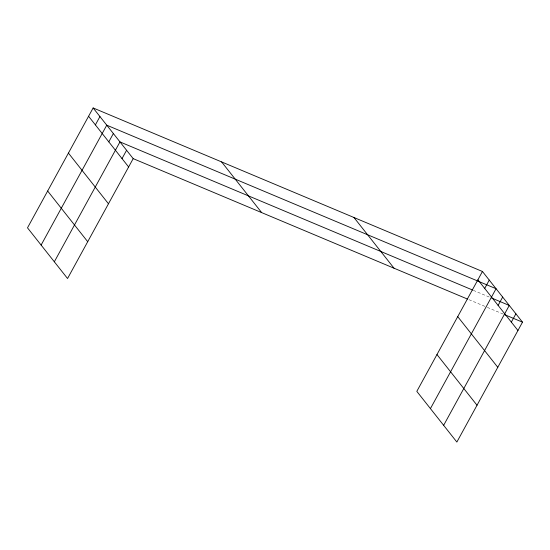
<?xml version="1.0" encoding="UTF-8"?>
<svg xmlns="http://www.w3.org/2000/svg" width="550" height="550" viewBox="0 0 550 550"><rect width="100%" height="100%" fill="white"/><g stroke="black" fill="none" stroke-linecap="round" stroke-linejoin="round"><path stroke-width="0.41" stroke-dasharray="2.75 2.06" d="M473.344 290.345L490.167 297.413M468.971 299.681L486.558 307.072M487.321 307.388L503.381 314.139"/><path stroke-width="0.82" d="M93.136 107.944L27.5 227.831L67.554 278.52L133.189 158.634L93.136 107.944L482.446 271.48L522.5 322.169L456.864 442.056L416.811 391.366L482.446 271.48M95.391 124.884L99.942 116.566M41.119 245.066L106.755 125.18L496.066 288.716L430.43 408.602M108.804 141.866L113.362 133.547M54.333 261.793L119.969 141.907L472.574 290.022M122.024 158.593L126.583 150.274M484.701 288.42L489.252 280.094M498.114 305.401L502.672 297.076M443.644 425.329L509.279 305.442L491.693 298.052M511.335 322.128L515.893 313.803M133.189 158.634L467.438 299.042M504.914 314.779L522.5 322.169M477.888 279.806L517.942 330.488M457.731 316.621L497.784 367.304M353.973 217.511L394.027 268.201M436.968 354.551L477.022 405.24M221.609 161.913L261.663 212.603M88.578 116.27L128.631 166.959M68.42 153.086L108.474 203.775M47.657 191.015L87.711 241.704"/></g></svg>
